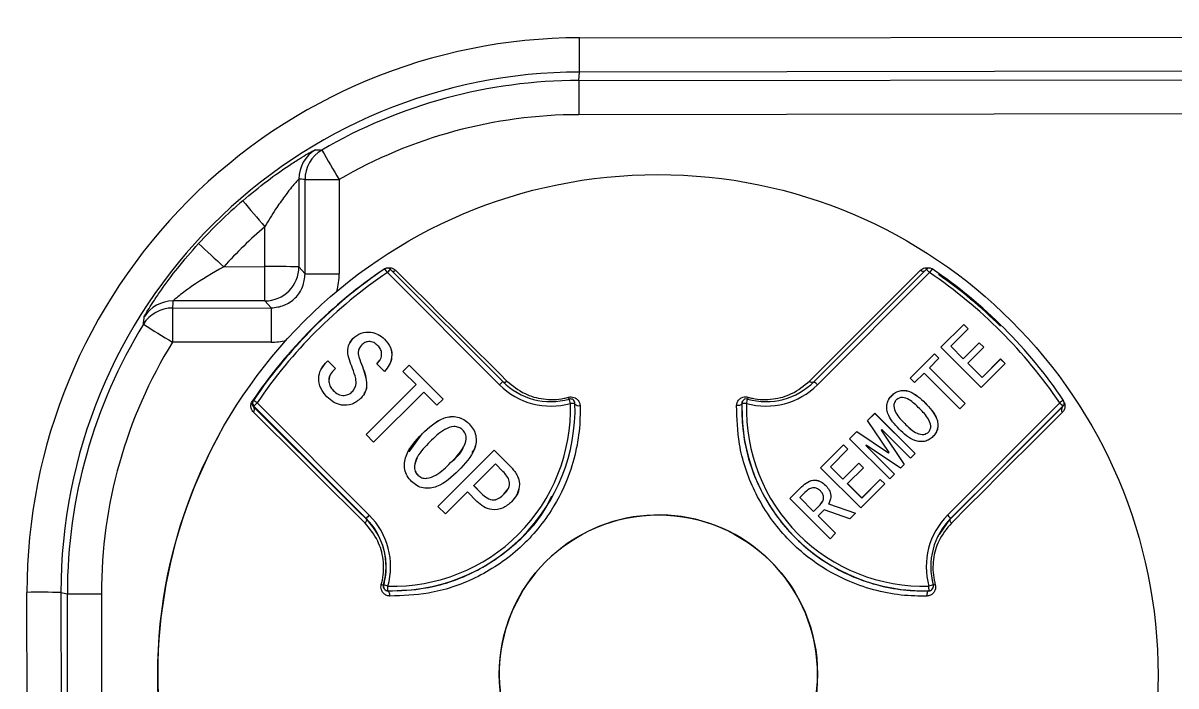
# Model space of a CAD drawing. Header units: millimetres. Extents: x 2451 to 4400, y 944 to 2322.
# Drawn here: x 3038.8 to 3089.6, y 1997.8 to 2026.9 of the extents above; entities that cross this region are included whole.
import ezdxf

# ---------------------------------------------------------------- set-up
doc = ezdxf.new("R2010")
doc.units = ezdxf.units.MM

msp = doc.modelspace()

# ---------------------------------------------------------------- linework, layer by layer
at = {"color": 7, "linetype": 'Continuous', "lineweight": 25}
for p, q in [((3063.324, 2026.237), (3110.298, 2026.297)), ((3063.293, 2024.361), (3063.323, 2024.733)), ((3063.293, 2024.361), (3110.872, 2024.422)), ((3110.298, 2024.793), (3063.323, 2024.733)), ((3110.871, 2022.917), (3063.292, 2022.857)), ((3050.979, 2020.029), (3050.984, 2016.176)), ((3051.253, 2015.868), (3051.248, 2020.007)), ((3052.744, 2020.004), (3052.75, 2015.865)), ((3049.487, 2016.179), (3049.485, 2017.937)), ((3047.673, 2016.176), (3049.487, 2016.179)), ((3050.984, 2016.176), (3051.253, 2015.868)), ((3054.726, 2016.063), (3054.723, 2016.066)), ((3059.803, 2010.987), (3054.87, 2015.92)), ((3055.012, 2016.061), (3059.944, 2011.128)), ((3073.642, 2011.128), (3078.574, 2016.061)), ((3078.716, 2015.92), (3073.784, 2010.987)), ((3045.417, 2014.361), (3049.756, 2014.367)), ((3049.486, 2014.675), (3045.441, 2014.67)), ((3049.756, 2014.367), (3049.486, 2014.675)), ((3079.22, 2012.638), (3080.223, 2013.641)), ((3079.22, 2012.638), (3080.222, 2013.64)), ((3080.419, 2013.444), (3079.654, 2012.679)), ((3080.222, 2013.64), (3080.223, 2013.641)), ((3080.222, 2013.64), (3080.419, 2013.444)), ((3080.223, 2013.641), (3080.419, 2013.444)), ((3049.755, 2012.863), (3045.417, 2012.858)), ((3053.232, 2012.837), (3053.356, 2013.022)), ((3053.356, 2013.022), (3053.356, 2013.023)), ((3054.745, 2012.993), (3054.746, 2012.994)), ((3080.202, 2012.132), (3080.905, 2012.835)), ((3080.202, 2012.131), (3080.905, 2012.834)), ((3080.905, 2012.835), (3081.102, 2012.638)), ((3080.905, 2012.834), (3080.905, 2012.835)), ((3080.905, 2012.834), (3081.101, 2012.637)), ((3053.644, 2012.618), (3053.644, 2012.617)), ((3077.866, 2011.284), (3078.931, 2012.349)), ((3077.866, 2011.284), (3078.93, 2012.348)), ((3078.93, 2012.348), (3078.931, 2012.349)), ((3078.93, 2012.348), (3079.126, 2012.152)), ((3078.931, 2012.349), (3079.127, 2012.152)), ((3080.988, 2010.87), (3079.22, 2012.638)), ((3079.654, 2012.679), (3080.202, 2012.132)), ((3079.654, 2012.679), (3080.202, 2012.131)), ((3079.654, 2012.679), (3079.654, 2012.679)), ((3081.102, 2012.638), (3080.399, 2011.935)), ((3051.974, 2011.685), (3052.155, 2011.937)), ((3052.155, 2011.938), (3052.256, 2012.039)), ((3052.155, 2011.937), (3052.256, 2012.038)), ((3052.155, 2011.937), (3052.155, 2011.938)), ((3052.256, 2012.039), (3052.589, 2011.706)), ((3052.256, 2012.038), (3052.256, 2012.039)), ((3052.256, 2012.038), (3052.589, 2011.706)), ((3052.589, 2011.706), (3052.503, 2011.62)), ((3053.776, 2011.792), (3053.776, 2011.793)), ((3054.412, 2011.908), (3054.541, 2012.074)), ((3054.746, 2011.576), (3054.413, 2011.909)), ((3054.547, 2012.069), (3054.548, 2012.071)), ((3055.556, 2011.576), (3055.831, 2011.851)), ((3055.557, 2011.576), (3055.831, 2011.85)), ((3055.831, 2011.851), (3057.322, 2010.36)), ((3055.831, 2011.85), (3055.831, 2011.851)), ((3055.831, 2011.85), (3057.321, 2010.36)), ((3078.713, 2011.738), (3078.714, 2011.739)), ((3078.713, 2011.738), (3080.284, 2010.167)), ((3079.127, 2012.152), (3078.714, 2011.739)), ((3078.714, 2011.739), (3080.285, 2010.167)), ((3080.202, 2012.131), (3080.202, 2012.132)), ((3080.398, 2011.934), (3080.399, 2011.935)), ((3080.398, 2011.934), (3081.029, 2011.304)), ((3080.399, 2011.935), (3081.029, 2011.305)), ((3082.042, 2011.925), (3080.988, 2010.87)), ((3081.029, 2011.305), (3081.846, 2012.121)), ((3081.029, 2011.304), (3081.845, 2012.12)), ((3081.845, 2012.12), (3081.846, 2012.121)), ((3081.845, 2012.12), (3082.042, 2011.924)), ((3081.846, 2012.121), (3082.042, 2011.925)), ((3052.367, 2011.444), (3052.367, 2011.443)), ((3056.135, 2010.997), (3055.556, 2011.576)), ((3078.062, 2011.087), (3077.866, 2011.284)), ((3078.476, 2011.501), (3078.062, 2011.087)), ((3080.047, 2009.93), (3078.476, 2011.501)), ((3081.029, 2011.304), (3081.029, 2011.305)), ((3052.488, 2010.736), (3052.488, 2010.737)), ((3053.356, 2010.707), (3053.356, 2010.708)), ((3053.432, 2010.808), (3053.432, 2010.809)), ((3053.935, 2008.797), (3056.135, 2010.997)), ((3053.936, 2008.797), (3056.135, 2010.996)), ((3056.135, 2010.996), (3056.135, 2010.997)), ((3048.967, 2010.288), (3048.946, 2010.249)), ((3049.143, 2010.192), (3054.076, 2005.26)), ((3056.468, 2010.664), (3054.268, 2008.464)), ((3057.047, 2010.085), (3056.468, 2010.664)), ((3057.322, 2010.36), (3057.047, 2010.085)), ((3070.464, 2010.172), (3070.459, 2010.164)), ((3070.488, 2010.262), (3070.483, 2010.253)), ((3077.059, 2010.518), (3077.06, 2010.519)), ((3077.195, 2010.241), (3077.194, 2010.24)), ((3078.527, 2010.187), (3078.528, 2010.188)), ((3079.511, 2005.26), (3084.444, 2010.192)), ((3080.285, 2010.167), (3080.047, 2009.93)), ((3049.001, 2010.05), (3048.981, 2010.013)), ((3053.934, 2005.118), (3049.001, 2010.05)), ((3075.995, 2009.413), (3076.315, 2009.733)), ((3075.995, 2009.412), (3076.315, 2009.732)), ((3076.315, 2009.733), (3078.083, 2007.965)), ((3076.315, 2009.732), (3076.315, 2009.733)), ((3076.315, 2009.732), (3078.082, 2007.965)), ((3084.585, 2010.05), (3079.652, 2005.118)), ((3084.565, 2010.013), (3084.597, 2010.059)), ((3084.565, 2010.013), (3084.585, 2010.05)), ((3084.598, 2010.058), (3084.619, 2010.096)), ((3058.465, 2009.274), (3058.465, 2009.275)), ((3076.936, 2008.017), (3075.995, 2009.413)), ((3077.628, 2009.288), (3077.628, 2009.289)), ((3047.466, 2008.78), (3047.465, 2008.778)), ((3054.268, 2008.464), (3053.935, 2008.797)), ((3055.829, 2008.039), (3056.395, 2008.825)), ((3056.395, 2008.825), (3056.396, 2008.826)), ((3075.199, 2008.617), (3075.519, 2008.937)), ((3075.199, 2008.617), (3075.519, 2008.936)), ((3075.519, 2008.937), (3076.915, 2007.996)), ((3075.519, 2008.936), (3075.519, 2008.937)), ((3075.519, 2008.936), (3076.914, 2007.996)), ((3076.615, 2009.02), (3076.594, 2008.999)), ((3076.594, 2008.999), (3077.607, 2007.49)), ((3076.594, 2008.998), (3076.594, 2008.999)), ((3076.594, 2008.998), (3077.607, 2007.489)), ((3077.876, 2007.759), (3076.615, 2009.02)), ((3078.672, 2008.905), (3078.672, 2008.906)), ((3078.73, 2008.982), (3078.73, 2008.984)), ((3058.236, 2008.276), (3058.237, 2008.277)), ((3073.927, 2007.345), (3074.93, 2008.348)), ((3073.927, 2007.345), (3074.929, 2008.347)), ((3075.126, 2008.152), (3074.361, 2007.387)), ((3074.929, 2008.347), (3074.93, 2008.348)), ((3074.929, 2008.347), (3075.126, 2008.151)), ((3074.93, 2008.348), (3075.126, 2008.152)), ((3076.967, 2006.849), (3075.199, 2008.617)), ((3075.933, 2008.338), (3075.912, 2008.317)), ((3075.912, 2008.317), (3077.173, 2007.056)), ((3075.912, 2008.316), (3075.912, 2008.317)), ((3075.912, 2008.316), (3077.173, 2007.055)), ((3077.442, 2007.325), (3075.933, 2008.338)), ((3056.167, 2007.772), (3056.166, 2007.771)), ((3057.09, 2005.642), (3059.565, 2008.117)), ((3057.091, 2005.642), (3059.565, 2008.116)), ((3059.565, 2008.117), (3060.318, 2007.364)), ((3059.565, 2008.116), (3059.565, 2008.117)), ((3059.565, 2008.116), (3060.317, 2007.364)), ((3076.914, 2007.996), (3076.935, 2008.016)), ((3076.914, 2007.996), (3076.915, 2007.996)), ((3076.915, 2007.996), (3076.936, 2008.017)), ((3076.935, 2008.016), (3076.936, 2008.017)), ((3078.083, 2007.965), (3077.876, 2007.759)), ((3057.654, 2007.566), (3057.655, 2007.567)), ((3059.623, 2007.509), (3058.668, 2006.554)), ((3059.956, 2007.176), (3059.623, 2007.509)), ((3060.317, 2007.364), (3060.318, 2007.364)), ((3075.695, 2005.577), (3073.927, 2007.345)), ((3074.361, 2007.387), (3074.909, 2006.839)), ((3074.361, 2007.386), (3074.361, 2007.387)), ((3074.361, 2007.386), (3074.909, 2006.838)), ((3074.909, 2006.839), (3075.612, 2007.542)), ((3074.909, 2006.838), (3075.612, 2007.541)), ((3075.809, 2007.345), (3075.106, 2006.642)), ((3075.612, 2007.542), (3075.809, 2007.345)), ((3075.612, 2007.541), (3075.612, 2007.542)), ((3075.612, 2007.541), (3075.808, 2007.344)), ((3077.607, 2007.49), (3077.442, 2007.325)), ((3056.207, 2007.016), (3056.208, 2007.017)), ((3074.909, 2006.838), (3074.909, 2006.839)), ((3075.105, 2006.641), (3075.106, 2006.642)), ((3075.105, 2006.641), (3075.736, 2006.011)), ((3075.106, 2006.642), (3075.736, 2006.012)), ((3076.749, 2006.632), (3075.695, 2005.577)), ((3075.736, 2006.012), (3076.553, 2006.828)), ((3075.736, 2006.011), (3076.552, 2006.827)), ((3076.552, 2006.827), (3076.553, 2006.828)), ((3076.552, 2006.827), (3076.749, 2006.631)), ((3076.553, 2006.828), (3076.749, 2006.632)), ((3077.173, 2007.056), (3076.967, 2006.849)), ((3058.393, 2006.279), (3057.423, 2005.309)), ((3058.813, 2005.859), (3058.393, 2006.279)), ((3058.667, 2006.553), (3058.668, 2006.554)), ((3058.667, 2006.553), (3059, 2006.22)), ((3058.668, 2006.554), (3059.001, 2006.221)), ((3059, 2006.22), (3059.001, 2006.221)), ((3059.999, 2006.177), (3060.178, 2006.413)), ((3059.999, 2006.177), (3060, 2006.178)), ((3060.182, 2006.41), (3060.182, 2006.411)), ((3072.573, 2005.991), (3073.09, 2006.508)), ((3072.573, 2005.991), (3073.089, 2006.507)), ((3073.235, 2006.26), (3073.007, 2006.032)), ((3073.089, 2006.507), (3073.09, 2006.508)), ((3074.154, 2006.559), (3074.155, 2006.56)), ((3057.423, 2005.309), (3057.09, 2005.642)), ((3062.143, 2006.095), (3062.145, 2006.099)), ((3074.341, 2004.223), (3072.573, 2005.991)), ((3073.007, 2006.032), (3073.617, 2005.422)), ((3073.007, 2006.031), (3073.007, 2006.032)), ((3073.007, 2006.031), (3073.617, 2005.421)), ((3073.617, 2005.422), (3073.907, 2005.712)), ((3073.617, 2005.421), (3073.906, 2005.711)), ((3073.906, 2005.711), (3073.996, 2005.838)), ((3073.906, 2005.711), (3073.907, 2005.712)), ((3074.001, 2005.835), (3074.001, 2005.836)), ((3074.278, 2005.752), (3074.279, 2005.753)), ((3074.278, 2005.752), (3075.467, 2005.349)), ((3074.279, 2005.753), (3075.468, 2005.35)), ((3075.736, 2006.011), (3075.736, 2006.012)), ((3053.927, 2005.105), (3053.934, 2005.118)), ((3073.617, 2005.421), (3073.617, 2005.422)), ((3074.082, 2005.495), (3073.813, 2005.226)), ((3073.813, 2005.226), (3074.578, 2004.461)), ((3073.813, 2005.225), (3073.813, 2005.226)), ((3073.813, 2005.225), (3074.578, 2004.46)), ((3075.219, 2005.102), (3074.082, 2005.495)), ((3075.468, 2005.35), (3075.219, 2005.102)), ((3079.157, 2004.408), (3079.645, 2005.104)), ((3079.645, 2005.104), (3079.652, 2005.118)), ((3074.578, 2004.461), (3074.341, 2004.223)), ((3054.698, 2002.184), (3054.703, 2002.193)), ((3039.073, 1956.65), (3039.015, 2001.866)), ((3040.512, 2001.863), (3040.57, 1956.648)), ((3040.512, 2001.863), (3040.796, 2001.807)), ((3040.855, 1955.906), (3040.796, 2001.807)), ((3042.293, 2001.804), (3042.352, 1955.903)), ((3054.89, 2001.94), (3054.885, 2001.931)), ((3060.65, 2001.625), (3060.648, 2001.621)), ((3078.692, 2001.931), (3078.696, 2001.94)), ((3078.861, 2002.034), (3078.866, 2002.044))]:
    msp.add_line(p, q, dxfattribs=at)
at = {"color": 7, "linetype": 'Continuous', "lineweight": 25, "flags": 128}
for points in [[(3073.439, 2011.15), (3074.166, 2011.877), (3074.864, 2012.573), (3075.529, 2013.238), (3076.161, 2013.868), (3076.758, 2014.464), (3077.317, 2015.022), (3077.838, 2015.541), (3078.318, 2016.02)], [(3070.459, 2010.164), (3070.454, 2010.143), (3070.44, 2010.123), (3070.418, 2010.106), (3070.389, 2010.092), (3070.354, 2010.081), (3070.315, 2010.074), (3070.273, 2010.071), (3070.231, 2010.072)], [(3079.645, 2005.104), (3080.378, 2005.837), (3081.082, 2006.539), (3081.753, 2007.209), (3082.39, 2007.845), (3082.991, 2008.445), (3083.555, 2009.007), (3084.08, 2009.531), (3084.565, 2010.013)], [(3084.561, 2009.777), (3084.08, 2009.298), (3083.56, 2008.779), (3083, 2008.221), (3082.404, 2007.626), (3081.772, 2006.995), (3081.106, 2006.331), (3080.408, 2005.635), (3079.681, 2004.908)], [(3084.585, 2010.05), (3084.607, 2010.077), (3084.619, 2010.096)], [(3053.927, 2005.105), (3053.938, 2005.088), (3053.946, 2005.068), (3053.948, 2005.045), (3053.946, 2005.019), (3053.938, 2004.992), (3053.926, 2004.964), (3053.91, 2004.936), (3053.89, 2004.908)], [(3079.681, 2004.908), (3079.661, 2004.936), (3079.645, 2004.964), (3079.633, 2004.992), (3079.626, 2005.019), (3079.623, 2005.045), (3079.626, 2005.068), (3079.633, 2005.088), (3079.645, 2005.104)], [(3054.975, 2001.702), (3054.977, 2001.745), (3054.974, 2001.787), (3054.967, 2001.826), (3054.956, 2001.861), (3054.942, 2001.89), (3054.925, 2001.912), (3054.905, 2001.926), (3054.885, 2001.931)], [(3078.692, 2001.931), (3078.671, 2001.926), (3078.652, 2001.912), (3078.634, 2001.89), (3078.62, 2001.861), (3078.609, 2001.826), (3078.602, 2001.786), (3078.599, 2001.745), (3078.601, 2001.702)]]:
    msp.add_lwpolyline(points, dxfattribs=at)
at = {"color": 7, "linetype": 'Continuous', "lineweight": 25}
for centre, radius in [((3030.04, 2036.361), 94.663), ((3066.77, 1998.227), 22), ((3066.792, 1998.267), 7)]:
    msp.add_circle(centre, radius, dxfattribs=at)
for centre, radius, start, end in [((3030.301, 2036.836), 86.736, 352.83814, 187.30792), ((3030.302, 2036.839), 86.27, 352.83813, 187.30793), ((3030.31, 2036.853), 81.714, 352.48125, 187.66482), ((3030.311, 2036.854), 80.681, 352.48124, 187.66483), ((3063.355, 2001.897), 24.34, 90.0729, 180.0733), ((2834.179, 2025.578), 229.146, 359.78854, 0.16471), ((3063.352, 2001.892), 22.841, 90.0729, 180.0733), ((3063.321, 2001.835), 22.526, 90.073, 120.1942), ((3292.437, 2023.515), 229.146, 179.78854, 180.16471), ((3063.319, 2001.831), 21.026, 90.073, 120.1942), ((3030.275, 2036.788), 81.781, 299.01448, 350.2349), ((3030.274, 2036.787), 82.814, 299.07452, 350.46956), ((3030.267, 2036.773), 87.37, 299.12272, 350.91933), ((3030.265, 2036.77), 87.836, 299.12126, 350.91933), ((3052.479, 2020.031), 1.5, 120.9004, 180.0791), ((3052.748, 2020.009), 1.5, 120.2348, 180.0784), ((3163.308, 2084.762), 128.133, 209.68621, 210.35808), ((3030.041, 2036.36), 96.559, 279.97048, 350.17569), ((3052.223, 2148.43), 128.427, 269.56503, 270.23272), ((3030.038, 2036.355), 98.356, 279.97048, 350.17569), ((3030.021, 2036.323), 98.896, 279.98751, 350.15867), ((3063.34, 2001.87), 22.717, 130.7605, 137.5867), ((3137.784, 2094.532), 116.892, 220.20401, 220.94006), ((3063.338, 2001.865), 21.218, 130.7605, 137.5867), ((3123.28, 2099.481), 112.5, 227.00878, 227.77326), ((3066.771, 1998.23), 21.524, 124.0388, 145.961), ((3066.793, 1998.269), 21.5, 124.0388, 145.961), ((3066.793, 1998.27), 21.3, 124.0388, 145.961), ((2811.265, 2015.517), 238.223, 359.79747, 0.15912), ((3049.482, 2016.176), 1.501, 270.1565, 359.9897), ((3050.009, 1887.753), 128.427, 89.56503, 90.23272), ((3052.228, 2144.291), 128.427, 269.56503, 270.23272), ((3054.87, 2015.919), 0.2, 45, 124.0387), ((3041.911, 2007.226), 15.606, 33.8554, 34.5885), ((3089.535, 1981.326), 48.973, 134.8254, 135.0585), ((3055.104, 2016.184), 0.205, 267.1317, 306.9163), ((1551.477, 496.136), 2138.062, 45.120496, 45.305718), ((3078.437, 2016.168), 0.19, 231.4941, 290.859), ((3078.716, 2015.919), 0.2, 55.9609, 134.9997), ((3068.438, 2005.713), 14.485, 44.8022, 45.5925), ((3200.531, 1933.694), 146.969, 145.90282, 145.98051), ((3066.793, 1998.269), 21.3, 34.0392, 55.961), ((3066.793, 1998.269), 21.5, 34.0392, 55.961), ((3066.772, 1998.23), 21.5, 45.4914, 54.97), ((3045.419, 2012.861), 1.5, 90.0625, 148.3288), ((3045.443, 2013.17), 1.5, 90.0617, 147.6626), ((3283.638, 2013.519), 238.223, 179.79747, 180.15912), ((3287.977, 2013.525), 238.223, 179.79747, 180.15912), ((3063.321, 2001.835), 22.525, 148.3693, 180.0734), ((3102.354, 2105.995), 109.162, 237.77422, 238.56156), ((3066.772, 1998.23), 21.5, 135.4966, 144.9591), ((3063.319, 2001.831), 21.026, 148.3693, 180.0734), ((3094.468, 1976.393), 48.973, 134.8254, 135.0585), ((3062.066, 2013.25), 3.2, 225.0001, 285.5307), ((3062.065, 2013.249), 3, 225.0001, 285.5307), ((3059.99, 2011.302), 0.208, 266.7147, 313.2395), ((3071.521, 2013.25), 3.2, 254.4689, 314.9998), ((3071.52, 2013.249), 3, 254.4689, 314.9998), ((3073.572, 2011.286), 0.19, 225.5229, 282.8927), ((3063.506, 2000.78), 14.485, 44.8022, 45.5925), ((3049.674, 2011.379), 1.326, 236.1268, 237.1374), ((3049.143, 2010.192), 0.2, 145.9611, 225.0003), ((3041.267, 1998.622), 13.996, 55.7563, 56.5748), ((3084.626, 1974.639), 50.231, 134.943, 135.1719), ((3055.126, 2009.936), 8, 268.3091, 1.6907), ((3055.126, 2009.937), 7.8, 268.3091, 1.6907), ((3061.196, 2009.993), 1.706, 12.3082, 15.2426), ((3062.922, 2010.166), 0.2, 1.6908, 105.5308), ((3043.808, 2004.907), 19.825, 15.3864, 15.9629), ((3063.446, 1994.115), 16.061, 91.1568, 91.869), ((3078.46, 2009.936), 8, 178.3097, 271.6905), ((3070.664, 2010.166), 0.2, 151.3365, 178.3096), ((3070.149, 1994.426), 15.749, 88.1275, 88.8564), ((3070.664, 2010.166), 0.2, 74.4688, 151.3364), ((3078.461, 2009.937), 7.8, 178.3097, 271.6905), ((3012.273, 2026.446), 60.618, 344.42174, 344.61012), ((3072.283, 2010.023), 1.605, 164.8735, 167.8897), ((3101.314, 1985.306), 30.065, 123.7544, 124.1343), ((3074.16, 1999.838), 14.593, 44.4102, 45.1963), ((3084.443, 2010.192), 0.2, 331.3366, 34.0392), ((1532.955, 477.722), 2155.516, 45.120496, 45.305718), ((3048.844, 2009.893), 0.182, 320.4944, 41.2611), ((1545.235, 489.894), 2138.062, 45.120496, 45.305718), ((3063.291, 2010.289), 0.223, 221.2379, 284.0475), ((3084.701, 2009.893), 0.182, 138.6078, 219.4702), ((3066.769, 1998.226), 22, 151.3369, 314.9998), ((3089.559, 1969.706), 50.231, 134.943, 135.1719), ((3051.812, 2002.996), 3, 344.4692, 45.0002), ((3051.813, 2002.997), 3.2, 344.4692, 45.0002), ((3066.792, 1998.267), 7, 331.6014, 298.3984), ((3081.774, 2002.997), 3.2, 134.9999, 195.5312), ((3081.773, 2002.996), 3, 134.9999, 195.5312), ((3069.228, 1994.905), 14.593, 44.4102, 45.1963), ((3054.783, 2002.788), 0.611, 252.9597, 261.9573), ((3054.896, 2002.14), 0.2, 164.4693, 268.3094), ((3051, 1988.308), 14.37, 74.2697, 75.0678), ((3023.785, 2003.008), 31.123, 358.032, 358.4014), ((3083.901, 1983.577), 19.28, 105.0868, 105.6796), ((3050.781, 2001.266), 27.924, 1.3815, 1.7931), ((3078.69, 2002.139), 0.2, 331.3366, 15.5312), ((3078.608, 2003.541), 1.385, 281.558, 285.1938), ((3039.539, 1878.39), 123.477, 89.54842, 90.24317), ((3041.769, 2125.28), 123.477, 269.54842, 270.24317), ((3078.69, 2002.139), 0.2, 271.6903, 331.3365)]:
    msp.add_arc(centre, radius, start, end, dxfattribs=at)
for centre, major_axis, ratio, start_param, end_param in [((3051.324, 2001.815), (18.523, -8.534), 0.872864, 1.956989, 1.970468), ((3049.748, 2015.865), (2.13, -2.118), 0.998777, 0.525219, 0.783378), ((3063.271, 2013.599), (2.699, 22.426), 0.790259, 1.618099, 1.631806), ((3049.748, 2015.865), (2.13, -2.118), 0.998777, 5.496985, 5.717104)]:
    msp.add_ellipse(centre, major_axis=major_axis, ratio=ratio, start_param=start_param, end_param=end_param, dxfattribs=at)
for points, knots in [([(3048.508, 2019.077), (3048.87, 2019.377), (3049.563, 2019.952), (3050.427, 2020.553), (3051.011, 2020.928), (3051.377, 2021.147), (3051.64, 2021.293), (3051.686, 2021.31), (3051.708, 2021.319)], [0, 0, 0, 0, 0.261011, 0.499827, 0.627982, 0.750196, 0.876565, 1, 1, 1, 1]), ([(3051.708, 2021.319), (3051.762, 2021.316), (3051.856, 2021.312), (3051.951, 2021.307), (3051.993, 2021.305)], [0, 0, 0, 0, 0.56, 1, 1, 1, 1]), ([(3050.979, 2020.029), (3050.967, 2020.02), (3050.942, 2020), (3050.802, 2019.843), (3050.6, 2019.598), (3050.308, 2019.216), (3049.919, 2018.658), (3049.64, 2018.194), (3049.485, 2017.937)], [0, 0, 0, 0, 0.10721, 0.222265, 0.351564, 0.499668, 0.722148, 1, 1, 1, 1]), ([(3044.175, 2013.972), (3044.186, 2013.997), (3044.208, 2014.047), (3044.374, 2014.324), (3044.611, 2014.696), (3045.014, 2015.287), (3045.652, 2016.15), (3046.253, 2016.834), (3046.568, 2017.192)], [0, 0, 0, 0, 0.121771, 0.249165, 0.373404, 0.500705, 0.738683, 1, 1, 1, 1]), ([(3047.673, 2016.176), (3047.187, 2015.893), (3046.553, 2015.525), (3045.917, 2015.063), (3045.65, 2014.855), (3045.476, 2014.709), (3045.452, 2014.683), (3045.441, 2014.67)], [0, 0, 0, 0, 0.4983579, 0.6495274, 0.7799517, 0.8944395, 1, 1, 1, 1]), ([(3049.756, 2014.367), (3049.952, 2014.389), (3050.345, 2014.434), (3050.841, 2014.781), (3051.187, 2015.278), (3051.231, 2015.671), (3051.253, 2015.868)], [0, 0, 0, 0, 0.250154, 0.5, 0.749846, 1, 1, 1, 1]), ([(3054.723, 2016.066), (3054.743, 2016.078), (3054.788, 2016.105), (3054.872, 2016.131), (3054.991, 2016.14), (3055.121, 2016.106), (3055.191, 2016.049), (3055.227, 2016.02)], [0, 0, 0, 0, 0.0853698, 0.1907986, 0.3564235, 0.6664713, 1, 1, 1, 1]), ([(3078.318, 2016.02), (3078.373, 2016.063), (3078.456, 2016.129), (3078.613, 2016.137), (3078.692, 2016.127), (3078.717, 2016.116), (3078.718, 2016.115)], [0, 0, 0, 0, 0.57716, 0.873046, 0.995283, 1, 1, 1, 1]), ([(3044.142, 2013.649), (3044.148, 2013.709), (3044.159, 2013.817), (3044.17, 2013.925), (3044.175, 2013.972)], [0, 0, 0, 0, 0.56, 1, 1, 1, 1]), ([(3053.356, 2013.023), (3053.471, 2013.116), (3053.699, 2013.301), (3054.121, 2013.323), (3054.484, 2013.217), (3054.658, 2013.069), (3054.746, 2012.994)], [0, 0, 0, 0, 0.279601, 0.558878, 0.779376, 1, 1, 1, 1]), ([(3053.356, 2013.022), (3053.47, 2013.115), (3053.699, 2013.3), (3054.121, 2013.322), (3054.483, 2013.216), (3054.658, 2013.068), (3054.745, 2012.993)], [0, 0, 0, 0, 0.279601, 0.558878, 0.779376, 1, 1, 1, 1]), ([(3053.342, 2011.706), (3053.238, 2011.953), (3053.094, 2012.296), (3053.16, 2012.779), (3053.291, 2012.942), (3053.356, 2013.023)], [0, 0, 0, 0, 0.560027, 0.780079, 1, 1, 1, 1]), ([(3053.733, 2012.734), (3053.674, 2012.656), (3053.557, 2012.499), (3053.624, 2012.147), (3053.718, 2011.928), (3053.776, 2011.793)], [0, 0, 0, 0, 0.278312, 0.557355, 1, 1, 1, 1]), ([(3054.456, 2012.705), (3054.398, 2012.755), (3054.282, 2012.856), (3054.065, 2012.902), (3053.869, 2012.853), (3053.778, 2012.774), (3053.733, 2012.734)], [0, 0, 0, 0, 0.280393, 0.559545, 0.779457, 1, 1, 1, 1]), ([(3054.413, 2011.909), (3054.471, 2011.971), (3054.587, 2012.096), (3054.636, 2012.336), (3054.588, 2012.553), (3054.5, 2012.654), (3054.456, 2012.705)], [0, 0, 0, 0, 0.279799, 0.5597317, 0.7795238, 1, 1, 1, 1]), ([(3054.745, 2012.993), (3054.847, 2012.88), (3055.049, 2012.654), (3055.083, 2012.221), (3055.013, 2011.942), (3054.935, 2011.837), (3054.927, 2011.826)], [0, 0, 0, 0, 0.3486085, 0.6938715, 0.9682775, 1, 1, 1, 1]), ([(3054.746, 2012.994), (3054.847, 2012.881), (3055.048, 2012.655), (3055.089, 2012.219), (3054.97, 2011.849), (3054.821, 2011.667), (3054.746, 2011.576)], [0, 0, 0, 0, 0.280576, 0.558458, 0.779312, 1, 1, 1, 1]), ([(3053.662, 2012.607), (3053.635, 2012.569), (3053.555, 2012.451), (3053.63, 2012.145), (3053.72, 2011.926), (3053.776, 2011.792)], [0, 0, 0, 0, 0.157374, 0.483178, 1, 1, 1, 1]), ([(3052.213, 2010.462), (3052.11, 2010.58), (3051.905, 2010.816), (3051.821, 2011.258), (3051.918, 2011.656), (3052.076, 2011.844), (3052.155, 2011.938)], [0, 0, 0, 0, 0.280466, 0.559432, 0.779595, 1, 1, 1, 1]), ([(3053.356, 2010.708), (3053.41, 2010.792), (3053.517, 2010.961), (3053.48, 2011.326), (3053.394, 2011.562), (3053.342, 2011.706)], [0, 0, 0, 0, 0.277254, 0.55795, 1, 1, 1, 1]), ([(3053.776, 2011.793), (3053.868, 2011.53), (3053.997, 2011.164), (3053.922, 2010.661), (3053.786, 2010.489), (3053.718, 2010.404)], [0, 0, 0, 0, 0.559726, 0.780043, 1, 1, 1, 1]), ([(3053.776, 2011.792), (3053.863, 2011.532), (3053.986, 2011.168), (3053.944, 2010.732), (3053.861, 2010.618), (3053.842, 2010.591)], [0, 0, 0, 0, 0.661317, 0.921622, 1, 1, 1, 1]), ([(3052.374, 2011.438), (3052.363, 2011.423), (3052.296, 2011.336), (3052.288, 2011.137), (3052.346, 2010.905), (3052.44, 2010.792), (3052.488, 2010.736)], [0, 0, 0, 0, 0.0716848, 0.4308957, 0.7154444, 1, 1, 1, 1]), ([(3052.503, 2011.62), (3052.441, 2011.549), (3052.319, 2011.407), (3052.285, 2011.14), (3052.347, 2010.905), (3052.441, 2010.793), (3052.488, 2010.737)], [0, 0, 0, 0, 0.280123, 0.558679, 0.779337, 1, 1, 1, 1]), ([(3052.488, 2010.737), (3052.557, 2010.674), (3052.694, 2010.55), (3052.958, 2010.501), (3053.19, 2010.568), (3053.301, 2010.661), (3053.356, 2010.708)], [0, 0, 0, 0, 0.280691, 0.558757, 0.779281, 1, 1, 1, 1]), ([(3052.488, 2010.736), (3052.556, 2010.673), (3052.693, 2010.549), (3052.957, 2010.5), (3053.189, 2010.567), (3053.3, 2010.66), (3053.356, 2010.707)], [0, 0, 0, 0, 0.280691, 0.558757, 0.779281, 1, 1, 1, 1]), ([(3060.132, 2011.151), (3060.379, 2010.947), (3060.825, 2010.579), (3061.725, 2010.32), (3062.412, 2010.333), (3062.776, 2010.425), (3062.842, 2010.442)], [0, 0, 0, 0, 0.356926, 0.645588, 0.935957, 1, 1, 1, 1]), ([(3070.733, 2010.442), (3070.799, 2010.425), (3071.163, 2010.333), (3071.849, 2010.32), (3072.748, 2010.579), (3073.193, 2010.947), (3073.439, 2011.15)], [0, 0, 0, 0, 0.064043, 0.354412, 0.643074, 1, 1, 1, 1]), ([(3077.059, 2010.518), (3077.112, 2010.565), (3077.219, 2010.659), (3077.422, 2010.737), (3077.638, 2010.747), (3078.054, 2010.639), (3078.317, 2010.388), (3078.527, 2010.187)], [0, 0, 0, 0, 0.125297, 0.250413, 0.375603, 0.500878, 1, 1, 1, 1]), ([(3077.06, 2010.519), (3077.113, 2010.566), (3077.22, 2010.66), (3077.423, 2010.738), (3077.638, 2010.748), (3078.055, 2010.64), (3078.317, 2010.389), (3078.528, 2010.188)], [0, 0, 0, 0, 0.125297, 0.250413, 0.375603, 0.500878, 1, 1, 1, 1]), ([(3048.985, 2009.777), (3048.942, 2009.832), (3048.877, 2009.915), (3048.862, 2010.071), (3048.882, 2010.173), (3048.907, 2010.234), (3048.929, 2010.268), (3048.935, 2010.278)], [0, 0, 0, 0, 0.49351, 0.746512, 0.851032, 0.956489, 1, 1, 1, 1]), ([(3048.956, 2010.265), (3048.953, 2010.26), (3048.945, 2010.249), (3048.937, 2010.23), (3048.927, 2010.204), (3048.919, 2010.156), (3048.928, 2010.08), (3048.959, 2010.04), (3048.981, 2010.013)], [0, 0, 0, 0, 0.027585, 0.06173, 0.104186, 0.195407, 0.452144, 1, 1, 1, 1]), ([(3053.718, 2010.404), (3053.594, 2010.301), (3053.347, 2010.096), (3052.881, 2010.062), (3052.493, 2010.211), (3052.307, 2010.378), (3052.213, 2010.462)], [0, 0, 0, 0, 0.2798432, 0.5586107, 0.7789801, 1, 1, 1, 1]), ([(3062.842, 2010.442), (3062.882, 2010.449), (3062.962, 2010.464), (3063.081, 2010.44), (3063.19, 2010.383), (3063.281, 2010.29), (3063.335, 2010.18), (3063.342, 2010.102), (3063.345, 2010.072)], [0, 0, 0, 0, 0.1540842, 0.3077863, 0.4712038, 0.6571656, 0.8674974, 1, 1, 1, 1]), ([(3070.231, 2010.072), (3070.24, 2010.131), (3070.257, 2010.24), (3070.362, 2010.369), (3070.49, 2010.441), (3070.622, 2010.464), (3070.698, 2010.449), (3070.733, 2010.442)], [0, 0, 0, 0, 0.257956, 0.4849143, 0.7035846, 0.8642778, 1, 1, 1, 1]), ([(3070.484, 2010.253), (3070.483, 2010.251), (3070.463, 2010.226), (3070.461, 2010.194), (3070.459, 2010.164)], [0, 0, 0, 0, 0.056383, 1, 1, 1, 1]), ([(3070.459, 2010.164), (3070.476, 2009.611), (3070.512, 2008.395), (3071.15, 2006.448), (3072.382, 2004.568), (3074.018, 2003.174), (3076.001, 2002.216), (3077.576, 2001.923), (3078.516, 2001.93), (3078.692, 2001.931)], [0, 0, 0, 0, 0.137156, 0.301775, 0.464357, 0.626896, 0.763286, 0.955915, 1, 1, 1, 1]), ([(3077.38, 2009.041), (3077.179, 2009.253), (3076.927, 2009.518), (3076.826, 2009.938), (3076.839, 2010.154), (3076.918, 2010.358), (3077.012, 2010.465), (3077.06, 2010.519)], [0, 0, 0, 0, 0.498982, 0.624271, 0.749515, 0.874666, 1, 1, 1, 1]), ([(3076.919, 2010.328), (3076.922, 2010.335), (3076.95, 2010.409), (3077.007, 2010.466), (3077.059, 2010.518)], [0, 0, 0, 0, 0.100028, 1, 1, 1, 1]), ([(3077.201, 2010.236), (3077.191, 2010.223), (3077.152, 2010.167), (3077.138, 2009.99), (3077.261, 2009.649), (3077.48, 2009.432), (3077.628, 2009.288)], [0, 0, 0, 0, 0.045128, 0.181668, 0.45247, 1, 1, 1, 1]), ([(3077.256, 2010.322), (3077.225, 2010.282), (3077.162, 2010.201), (3077.135, 2009.993), (3077.264, 2009.648), (3077.482, 2009.433), (3077.628, 2009.289)], [0, 0, 0, 0, 0.12479, 0.249939, 0.498148, 1, 1, 1, 1]), ([(3078.279, 2009.94), (3078.136, 2010.084), (3077.922, 2010.3), (3077.585, 2010.439), (3077.377, 2010.416), (3077.296, 2010.354), (3077.256, 2010.322)], [0, 0, 0, 0, 0.501886, 0.750204, 0.875265, 1, 1, 1, 1]), ([(3078.527, 2010.187), (3078.729, 2009.975), (3078.982, 2009.71), (3079.091, 2009.293), (3079.09, 2009.079), (3079.032, 2008.953), (3079.004, 2008.892)], [0, 0, 0, 0, 0.576422, 0.721114, 0.865699, 1, 1, 1, 1]), ([(3078.528, 2010.188), (3078.729, 2009.976), (3078.981, 2009.712), (3079.092, 2009.294), (3079.087, 2009.077), (3079.011, 2008.871), (3078.916, 2008.764), (3078.869, 2008.71)], [0, 0, 0, 0, 0.499133, 0.624424, 0.749622, 0.874708, 1, 1, 1, 1]), ([(3084.636, 2010.228), (3084.638, 2010.224), (3084.654, 2010.197), (3084.672, 2010.129), (3084.682, 2010.012), (3084.647, 2009.882), (3084.59, 2009.813), (3084.561, 2009.777)], [0, 0, 0, 0, 0.014306, 0.127926, 0.30642, 0.640557, 1, 1, 1, 1]), ([(3063.345, 2010.072), (3063.347, 2009.895), (3063.357, 2008.938), (3063.061, 2007.336), (3062.09, 2005.323), (3060.675, 2003.661), (3058.763, 2002.408), (3056.78, 2001.758), (3055.539, 2001.72), (3054.975, 2001.702)], [0, 0, 0, 0, 0.043937, 0.236293, 0.372822, 0.535728, 0.69861, 0.863201, 1, 1, 1, 1]), ([(3078.601, 2001.702), (3078.423, 2001.701), (3077.465, 2001.694), (3075.863, 2001.993), (3073.848, 2002.967), (3072.186, 2004.383), (3070.934, 2006.292), (3070.285, 2008.272), (3070.248, 2009.51), (3070.231, 2010.072)], [0, 0, 0, 0, 0.043937, 0.236293, 0.372822, 0.535728, 0.69861, 0.863201, 1, 1, 1, 1]), ([(3078.672, 2008.906), (3078.704, 2008.947), (3078.766, 2009.029), (3078.784, 2009.24), (3078.642, 2009.578), (3078.425, 2009.795), (3078.279, 2009.94)], [0, 0, 0, 0, 0.124691, 0.249737, 0.498265, 1, 1, 1, 1]), ([(3056.395, 2008.825), (3056.692, 2009.107), (3057.063, 2009.459), (3057.652, 2009.601), (3057.954, 2009.582), (3058.239, 2009.473), (3058.39, 2009.34), (3058.465, 2009.274)], [0, 0, 0, 0, 0.4989816, 0.6242715, 0.7495146, 0.8746656, 1, 1, 1, 1]), ([(3056.396, 2008.826), (3056.692, 2009.108), (3057.064, 2009.46), (3057.652, 2009.602), (3057.955, 2009.583), (3058.24, 2009.474), (3058.39, 2009.341), (3058.465, 2009.275)], [0, 0, 0, 0, 0.498982, 0.624271, 0.749515, 0.874666, 1, 1, 1, 1]), ([(3058.19, 2009), (3058.134, 2009.044), (3058.02, 2009.132), (3057.728, 2009.17), (3057.247, 2008.989), (3056.945, 2008.683), (3056.743, 2008.479)], [0, 0, 0, 0, 0.12479, 0.249939, 0.498148, 1, 1, 1, 1]), ([(3058.465, 2009.275), (3058.531, 2009.2), (3058.663, 2009.051), (3058.772, 2008.766), (3058.785, 2008.465), (3058.634, 2007.882), (3058.283, 2007.514), (3058.002, 2007.22)], [0, 0, 0, 0, 0.125297, 0.250413, 0.375603, 0.500878, 1, 1, 1, 1]), ([(3058.465, 2009.274), (3058.531, 2009.199), (3058.663, 2009.05), (3058.773, 2008.765), (3058.78, 2008.467), (3058.734, 2008.193), (3058.624, 2008.063), (3058.579, 2008.01)], [0, 0, 0, 0, 0.2132337, 0.426159, 0.6392085, 0.8524053, 1, 1, 1, 1]), ([(3077.628, 2009.289), (3077.774, 2009.142), (3077.992, 2008.922), (3078.338, 2008.79), (3078.549, 2008.812), (3078.631, 2008.875), (3078.672, 2008.906)], [0, 0, 0, 0, 0.501698, 0.750126, 0.875254, 1, 1, 1, 1]), ([(3077.628, 2009.288), (3077.774, 2009.141), (3077.992, 2008.921), (3078.337, 2008.789), (3078.548, 2008.811), (3078.631, 2008.874), (3078.672, 2008.905)], [0, 0, 0, 0, 0.501698, 0.750126, 0.875254, 1, 1, 1, 1]), ([(3055.933, 2006.742), (3055.866, 2006.818), (3055.733, 2006.97), (3055.626, 2007.258), (3055.612, 2007.563), (3055.76, 2008.153), (3056.113, 2008.527), (3056.396, 2008.826)], [0, 0, 0, 0, 0.125331, 0.250454, 0.375688, 0.500998, 1, 1, 1, 1]), ([(3057.655, 2007.567), (3057.857, 2007.768), (3058.159, 2008.067), (3058.354, 2008.539), (3058.322, 2008.83), (3058.234, 2008.943), (3058.19, 2009)], [0, 0, 0, 0, 0.501886, 0.750204, 0.875265, 1, 1, 1, 1]), ([(3078.869, 2008.71), (3078.814, 2008.662), (3078.706, 2008.567), (3078.5, 2008.491), (3078.283, 2008.481), (3077.86, 2008.586), (3077.593, 2008.839), (3077.38, 2009.041)], [0, 0, 0, 0, 0.125329, 0.250449, 0.375699, 0.501004, 1, 1, 1, 1]), ([(3056.743, 2008.479), (3056.537, 2008.275), (3056.229, 2007.969), (3056.045, 2007.486), (3056.075, 2007.19), (3056.164, 2007.075), (3056.208, 2007.017)], [0, 0, 0, 0, 0.5017682, 0.7501482, 0.8752477, 1, 1, 1, 1]), ([(3057.654, 2007.566), (3057.879, 2007.758), (3058.122, 2007.966), (3058.216, 2008.259), (3058.223, 2008.281)], [0, 0, 0, 0, 0.923833, 1, 1, 1, 1]), ([(3056.176, 2007.768), (3056.124, 2007.651), (3056.043, 2007.469), (3056.075, 2007.189), (3056.163, 2007.074), (3056.207, 2007.016)], [0, 0, 0, 0, 0.4666796, 0.7337104, 1, 1, 1, 1]), ([(3058.002, 2007.22), (3057.706, 2006.938), (3057.335, 2006.586), (3056.75, 2006.429), (3056.447, 2006.437), (3056.159, 2006.543), (3056.008, 2006.676), (3055.933, 2006.742)], [0, 0, 0, 0, 0.499139, 0.624435, 0.749618, 0.874706, 1, 1, 1, 1]), ([(3056.207, 2007.016), (3056.264, 2006.972), (3056.379, 2006.884), (3056.674, 2006.859), (3057.148, 2007.058), (3057.451, 2007.362), (3057.654, 2007.566)], [0, 0, 0, 0, 0.1246976, 0.2497105, 0.4981951, 1, 1, 1, 1]), ([(3056.208, 2007.017), (3056.265, 2006.973), (3056.38, 2006.885), (3056.675, 2006.86), (3057.149, 2007.059), (3057.452, 2007.363), (3057.655, 2007.567)], [0, 0, 0, 0, 0.124698, 0.249711, 0.498195, 1, 1, 1, 1]), ([(3060, 2006.178), (3060.075, 2006.257), (3060.225, 2006.415), (3060.275, 2006.834), (3060.077, 2007.046), (3059.956, 2007.176)], [0, 0, 0, 0, 0.282451, 0.559256, 1, 1, 1, 1]), ([(3060.317, 2007.364), (3060.423, 2007.241), (3060.634, 2006.998), (3060.719, 2006.529), (3060.611, 2006.264), (3060.563, 2006.147)], [0, 0, 0, 0, 0.360842, 0.719563, 1, 1, 1, 1]), ([(3060.318, 2007.364), (3060.424, 2007.242), (3060.637, 2006.998), (3060.712, 2006.533), (3060.584, 2006.13), (3060.416, 2005.94), (3060.332, 2005.845)], [0, 0, 0, 0, 0.280396, 0.559143, 0.779226, 1, 1, 1, 1]), ([(3073.089, 2006.507), (3073.175, 2006.582), (3073.346, 2006.731), (3073.664, 2006.826), (3073.955, 2006.738), (3074.088, 2006.619), (3074.154, 2006.559)], [0, 0, 0, 0, 0.280748, 0.559845, 0.779251, 1, 1, 1, 1]), ([(3073.09, 2006.508), (3073.176, 2006.583), (3073.346, 2006.732), (3073.665, 2006.827), (3073.955, 2006.739), (3074.088, 2006.62), (3074.155, 2006.56)], [0, 0, 0, 0, 0.280748, 0.559845, 0.779251, 1, 1, 1, 1]), ([(3054.885, 2001.931), (3055.439, 2001.948), (3056.657, 2001.986), (3058.615, 2002.622), (3060.468, 2003.864), (3061.653, 2005.134), (3062.029, 2005.951), (3062.105, 2006.114)], [0, 0, 0, 0, 0.205467, 0.452076, 0.695634, 0.939127, 1, 1, 1, 1]), ([(3059, 2006.22), (3059.08, 2006.147), (3059.238, 2006.001), (3059.542, 2005.891), (3059.812, 2006.004), (3059.937, 2006.119), (3059.999, 2006.177)], [0, 0, 0, 0, 0.281274, 0.559341, 0.778877, 1, 1, 1, 1]), ([(3059.001, 2006.221), (3059.08, 2006.148), (3059.238, 2006.002), (3059.543, 2005.891), (3059.813, 2006.005), (3059.937, 2006.12), (3060, 2006.178)], [0, 0, 0, 0, 0.281274, 0.559341, 0.778877, 1, 1, 1, 1]), ([(3073.917, 2006.322), (3073.86, 2006.369), (3073.747, 2006.464), (3073.465, 2006.469), (3073.322, 2006.339), (3073.235, 2006.26)], [0, 0, 0, 0, 0.280741, 0.559569, 1, 1, 1, 1]), ([(3073.907, 2005.712), (3073.948, 2005.762), (3074.03, 2005.862), (3074.077, 2006.046), (3074.02, 2006.209), (3073.951, 2006.284), (3073.917, 2006.322)], [0, 0, 0, 0, 0.280414, 0.55968, 0.779182, 1, 1, 1, 1]), ([(3074.154, 2006.559), (3074.21, 2006.497), (3074.322, 2006.373), (3074.383, 2006.143), (3074.365, 2005.928), (3074.307, 2005.811), (3074.278, 2005.752)], [0, 0, 0, 0, 0.28037, 0.559216, 0.779715, 1, 1, 1, 1]), ([(3074.155, 2006.56), (3074.211, 2006.498), (3074.322, 2006.374), (3074.384, 2006.144), (3074.366, 2005.929), (3074.308, 2005.812), (3074.279, 2005.753)], [0, 0, 0, 0, 0.2803705, 0.5592157, 0.7797153, 1, 1, 1, 1]), ([(3060.332, 2005.845), (3060.209, 2005.74), (3059.962, 2005.53), (3059.495, 2005.466), (3059.097, 2005.606), (3058.907, 2005.775), (3058.813, 2005.859)], [0, 0, 0, 0, 0.2801765, 0.5589609, 0.7791484, 1, 1, 1, 1]), ([(3053.927, 2005.105), (3054.148, 2004.839), (3054.549, 2004.356), (3054.829, 2003.386), (3054.815, 2002.647), (3054.716, 2002.255), (3054.698, 2002.184)], [0, 0, 0, 0, 0.354055, 0.642771, 0.935325, 1, 1, 1, 1]), ([(3054.604, 2002.204), (3054.621, 2002.27), (3054.713, 2002.634), (3054.725, 2003.321), (3054.464, 2004.219), (3054.094, 2004.663), (3053.89, 2004.908)], [0, 0, 0, 0, 0.0640427, 0.3544119, 0.6430739, 1, 1, 1, 1]), ([(3079.681, 2004.908), (3079.477, 2004.663), (3079.109, 2004.219), (3078.849, 2003.321), (3078.862, 2002.634), (3078.954, 2002.27), (3078.971, 2002.204)], [0, 0, 0, 0, 0.356926, 0.645588, 0.935957, 1, 1, 1, 1]), ([(3054.975, 2001.702), (3054.917, 2001.712), (3054.807, 2001.729), (3054.678, 2001.833), (3054.605, 2001.962), (3054.583, 2002.093), (3054.597, 2002.169), (3054.604, 2002.204)], [0, 0, 0, 0, 0.257956, 0.484914, 0.703585, 0.864278, 1, 1, 1, 1]), ([(3054.698, 2002.184), (3054.694, 2002.166), (3054.687, 2002.125), (3054.7, 2002.058), (3054.737, 2001.995), (3054.801, 2001.944), (3054.856, 2001.936), (3054.885, 2001.931)], [0, 0, 0, 0, 0.1132161, 0.2576182, 0.4754186, 0.7185181, 1, 1, 1, 1]), ([(3078.971, 2002.204), (3078.978, 2002.164), (3078.993, 2002.085), (3078.968, 2001.966), (3078.912, 2001.857), (3078.818, 2001.766), (3078.708, 2001.713), (3078.631, 2001.705), (3078.601, 2001.702)], [0, 0, 0, 0, 0.154084, 0.307786, 0.471204, 0.657166, 0.867497, 1, 1, 1, 1]), ([(3078.692, 2001.931), (3078.707, 2001.932), (3078.746, 2001.936), (3078.799, 2001.963), (3078.841, 2001.998), (3078.855, 2002.028), (3078.859, 2002.035)], [0, 0, 0, 0, 0.225901, 0.58569, 0.893681, 1, 1, 1, 1])]:
    msp.add_open_spline(points, degree=3, knots=knots, dxfattribs=at)

doc.saveas('drawing.dxf')
